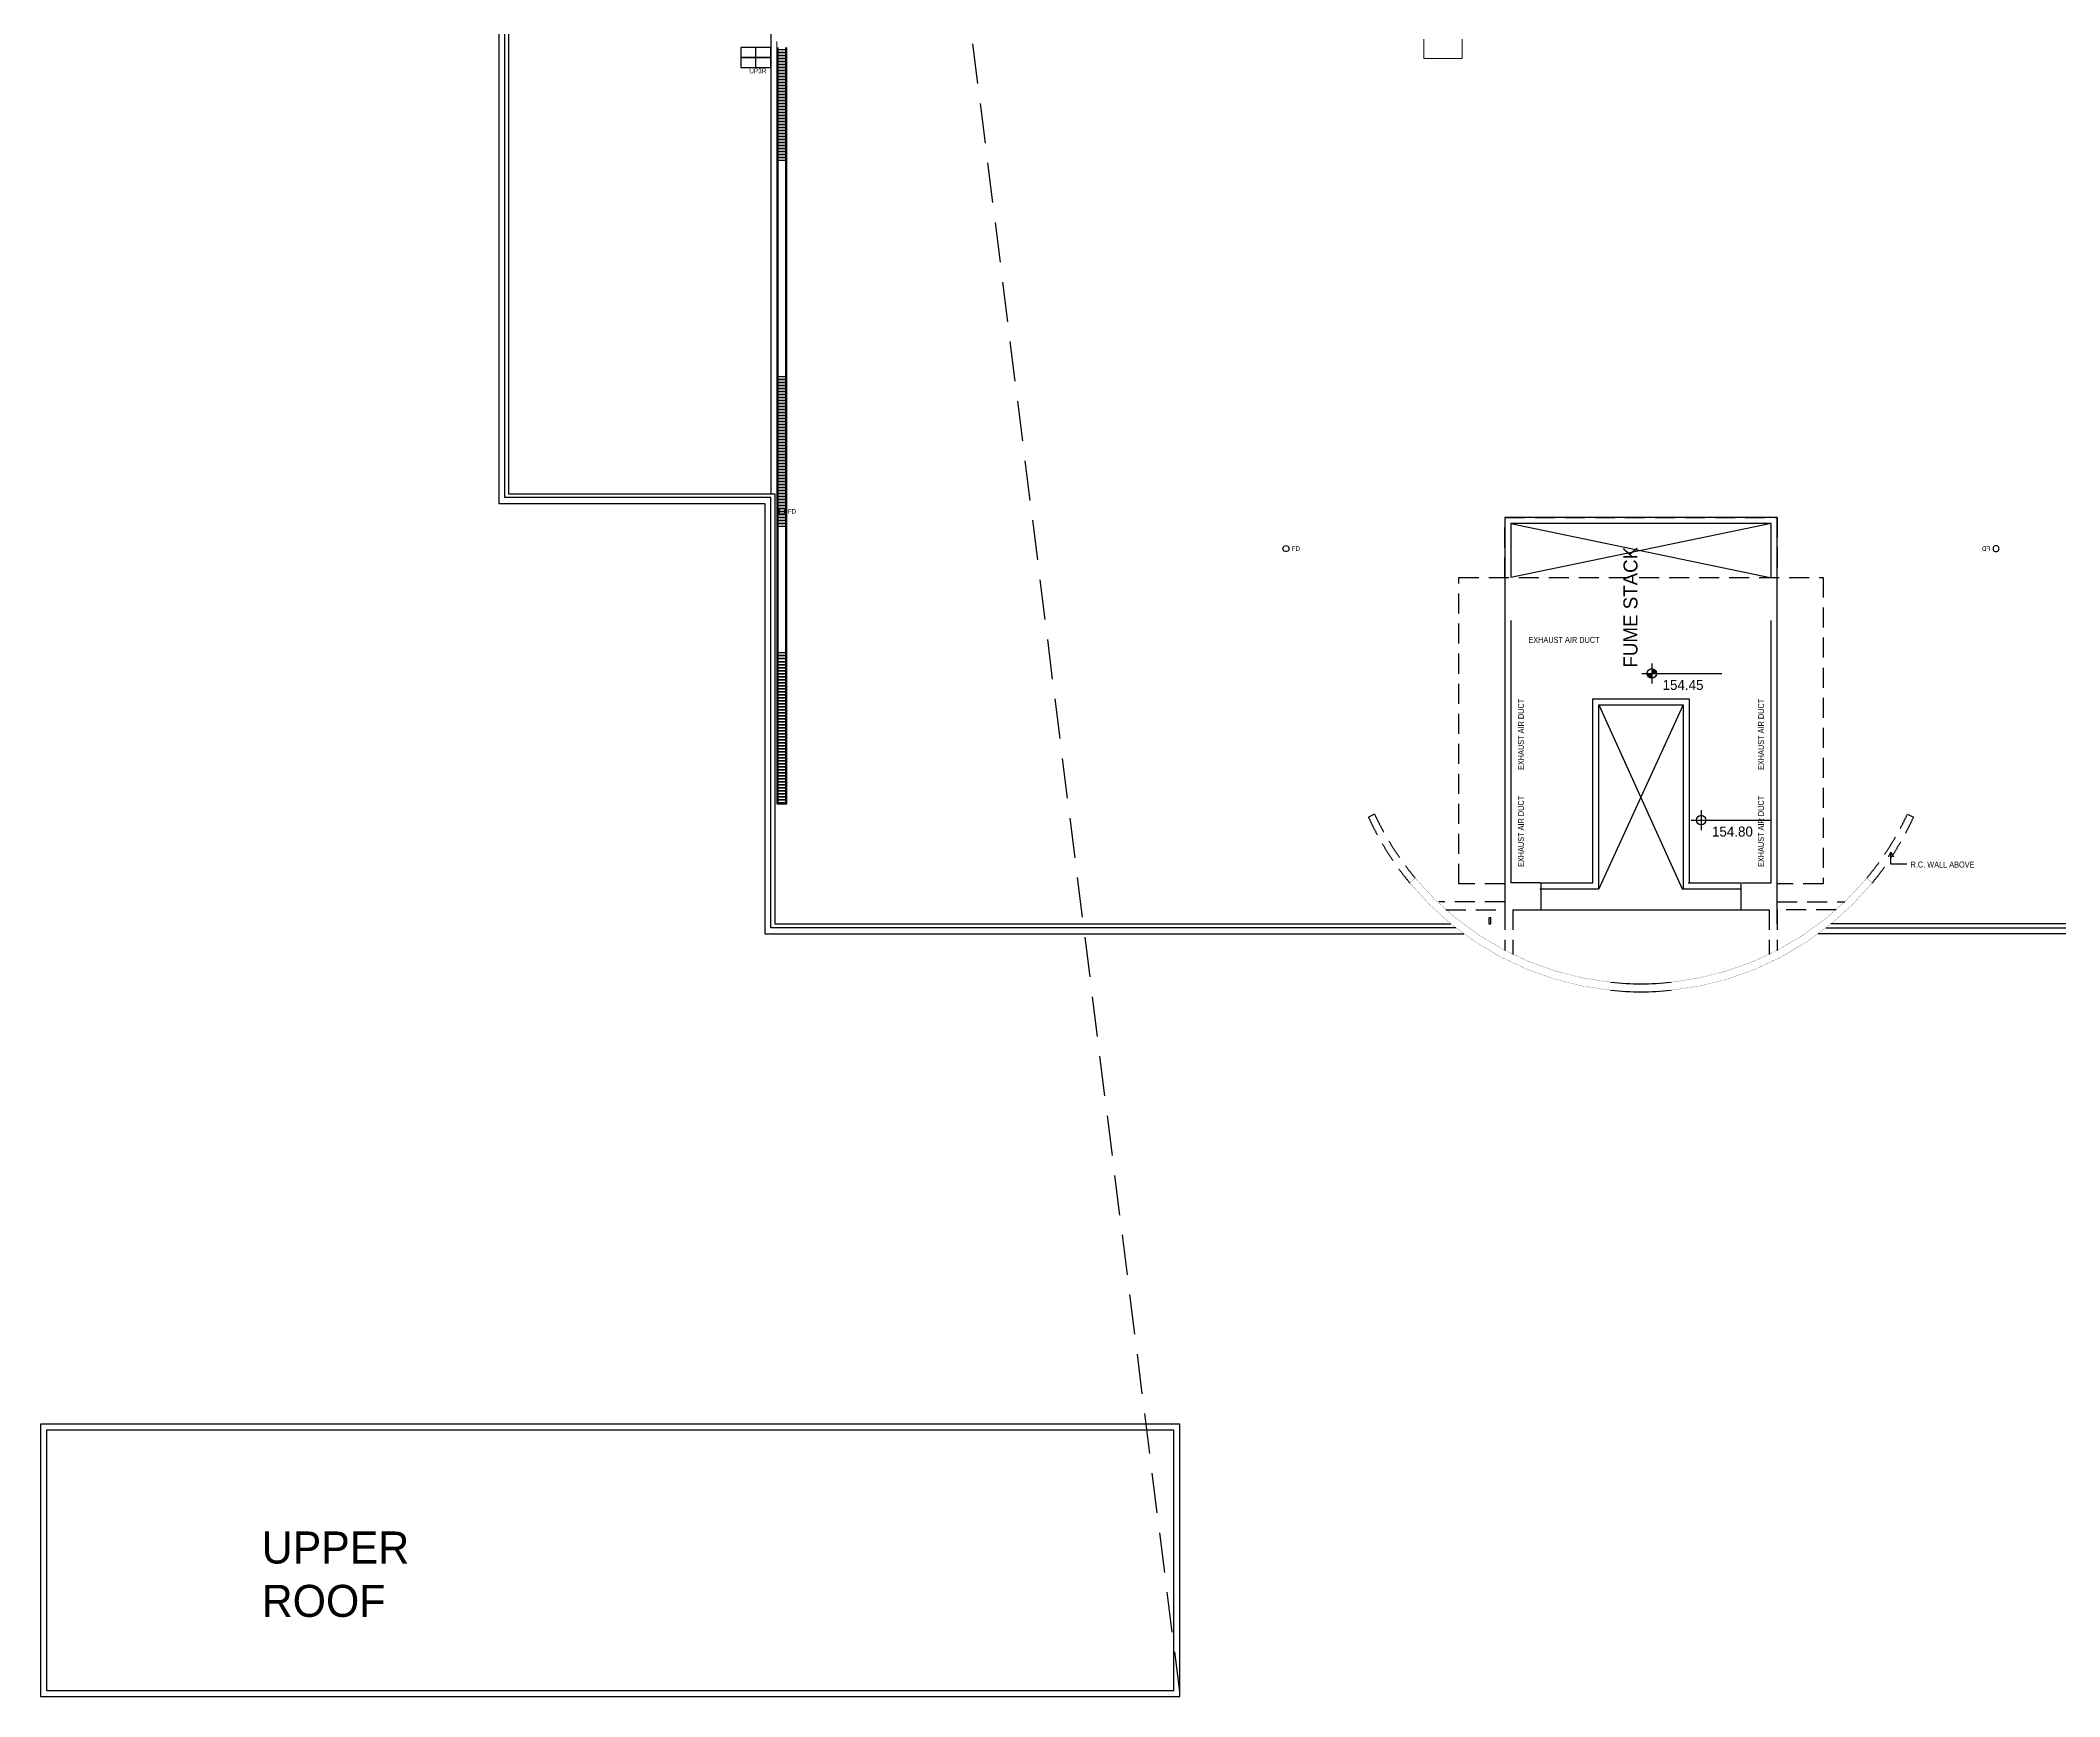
# Model space of a CAD drawing. Header units: millimetres. Extents: x -68474 to 329073, y -131063 to 73864.
# Drawn here: x 139991 to 190464, y -131063 to -89675 of the extents above; entities that cross this region are included whole.
import ezdxf

# ---------------------------------------------------------------- set-up
doc = ezdxf.new("R2010")
doc.units = ezdxf.units.MM
doc.header["$LTSCALE"] = 2000
doc.header["$MEASUREMENT"] = 0
doc.linetypes.add('DASHED', pattern=[0.75, 0.5, -0.25])
doc.linetypes.add('s5157a$0$HIDDEN', pattern=[0.375, 0.25, -0.125])
doc.layers.add('A-DETL-1', color=255, linetype='Continuous', lineweight=5)
doc.layers.add('A-DETL-MBND-1', color=5, linetype='Continuous', lineweight=15)
doc.layers.add('AR-WALL', color=137, linetype='Continuous')
doc.layers.add('PDR51', color=4, linetype='Continuous')
doc.styles.add('s5157a$0$STANDARD', font='txt')

msp = doc.modelspace()

# ---------------------------------------------------------------- linework, layer by layer
at = {"layer": 'A-DETL-1'}
for p, q in [((174570.4, -89644.7), (174570.4, -90131)), ((175529.7, -90131), (175529.7, -89644.7)), ((174570.4, -90131), (175529.7, -90131))]:
    msp.add_line(p, q, dxfattribs=at)
at = {"layer": 'A-DETL-MBND-1'}
msp.add_line((158400.3, -90985.9), (158400.3, -89700), dxfattribs=at)
at = {"layer": 'AR-WALL', "linetype": 'DASHED'}
msp.add_line((158250.2, -49575), (168476.5, -131062.5), dxfattribs=at)
at = {"layer": 'AR-WALL', "linetype": 'Continuous'}
for p, q in [((158250.2, -88650), (158250.4, -101005)), ((157875.2, -90350), (157875.2, -89850)), ((183400.2, -101600), (176600.2, -101600)), ((176600.3, -101600), (176600.3, -111750)), ((183400.3, -111750), (183400.3, -101600)), ((178800.2, -110729.9), (178800.2, -106125)), ((178800.2, -106125), (181200.2, -106125)), ((178950.2, -110879.9), (178950.2, -106275)), ((178950.2, -106275), (181050.2, -106275)), ((181050.2, -106275), (181050.2, -110879.9)), ((181200.2, -106125), (181200.2, -110729.9)), ((176600.2, -110750), (176600.2, -111330)), ((177475.3, -110729.9), (178800.3, -110729.9)), ((177475.3, -110879.9), (178950.3, -110879.9)), ((177500.2, -110729.9), (177500.2, -111400)), ((181025.2, -110879.9), (182500.2, -110879.9)), ((181175.2, -110729.9), (182500.2, -110729.9)), ((182500.2, -111400), (182500.2, -110729.9)), ((183400.2, -111575), (183400.2, -110750)), ((176800.2, -111400), (183199.8, -111400))]:
    msp.add_line(p, q, dxfattribs=at)
at = {"layer": 'AR-WALL'}
for p, q in [((180269.5, -105244.2), (180269.5, -105744.2)), ((180019.5, -105494.2), (182019.5, -105494.2)), ((181504.4, -108909.9), (181504.4, -109409.9)), ((181254.4, -109159.9), (183254.4, -109159.9)), ((177475.3, -110729.9), (176750.3, -110729.9)), ((182525.3, -110729.9), (183250.3, -110729.9))]:
    msp.add_line(p, q, dxfattribs=at)
at = {"layer": 'AR-WALL', "linetype": 's5157a$0$HIDDEN'}
for p, q in [((173341.4, -109011.9), (173186, -109083.4)), ((186658.8, -109012), (186814.2, -109083.5)), ((176600.3, -111200), (174950, -111200)), ((176800.2, -111400), (176800.2, -112516.9)), ((183199.8, -111400), (183199.8, -112516.9)), ((183400.3, -111200), (185092.5, -111200))]:
    msp.add_line(p, q, dxfattribs=at)
at = {"layer": 'AR-WALL', "linetype": 'Continuous'}
for points in [[(208549.9, -87000), (208549.6, -101250), (201900, -101250), (201900, -112000), (184432.7, -112000)], [(151449.7, -88650), (151450.6, -101250), (158100.2, -101250), (158100, -112000), (175567.5, -112000)], [(175369.8, -111850), (158250.2, -111850), (158250.2, -101100), (151600.6, -101100), (151599.7, -88650), (157050.2, -88650), (157050.2, -88650), (157050.2, -88745), (157050.2, -88745), (151694.7, -88745), (151695.6, -101005), (158345.2, -101005), (158345.2, -111755), (175245.1, -111755)], [(184630.4, -111850), (201750, -111850), (201750, -101100), (201655, -101100), (201655, -111755), (184749, -111755)], [(183250.2, -103100), (183250.2, -101750), (176750.2, -101750), (176750.2, -103100)], [(176750.3, -104175), (176750.3, -110729.9)], [(183250.3, -110729.9), (183250.3, -104175)], [(186183.9, -110079.5), (186246.3, -109957.8), (186309.4, -110079.5)], [(186646.3, -110257.8), (186246.3, -110257.8), (186246.3, -109957.8)]]:
    msp.add_lwpolyline(points, dxfattribs=at)
for points in [[(157500.2, -90100), (158250.2, -90100), (158250.2, -89850), (157500.2, -89850)], [(157500.2, -90350), (158250.2, -90350), (158250.2, -90100), (157500.2, -90100)], [(176200.2, -111750), (176250.2, -111750), (176250.2, -111600), (176200.2, -111600)]]:
    msp.add_lwpolyline(points, close=True, dxfattribs=at)
at = {"layer": 'AR-WALL', "linetype": 's5157a$0$HIDDEN'}
for points in [[(176600.2, -103100), (176600.2, -101600), (183400.2, -101600), (183400.2, -103100)], [(176600.3, -110750), (175450.2, -110750), (175450.2, -103100), (184550.2, -103100), (184550.2, -110750), (183400.3, -110750)], [(175124.4, -111400), (176600.2, -111400), (176600.2, -112416.4)], [(184875.6, -111400), (183399.8, -111400), (183399.8, -112416.4)]]:
    msp.add_lwpolyline(points, dxfattribs=at)
at = {"layer": 'AR-WALL', "linetype": 'Continuous', "const_width": 5}
for points in [[(176750.3, -104175), (177400.3, -104175), (177400.3, -103100), (176750.2, -103100)], [(183250.3, -103100), (182600.2, -103100), (182600.3, -104175), (183250.3, -104175)], [(174218.5, -110727.4), (174358.8, -110611.5)], [(185781.7, -110727.4), (185641.4, -110611.5)], [(179250.1, -113412.4), (179250.1, -113211.6)], [(180750.1, -113412.4), (180750.1, -113211.6)]]:
    msp.add_lwpolyline(points, dxfattribs=at)
for points in [[(174218.5, -110727.4, 0.197523), (179250.1, -113412.4, 0.197523)], [(174358.8, -110611.5, 0.195628), (179250.1, -113211.6, 0.195628)], [(180750.1, -113211.6, 0.195628), (185641.4, -110611.5, 0.195628)], [(180750.1, -113412.4, 0.197523), (185781.7, -110727.4, 0.197523)]]:
    msp.add_lwpolyline(points, format="xyb", dxfattribs=at)
at = {"layer": 'AR-WALL'}
for points in [[(139990.6, -131062.5), (168476.5, -131062.5), (168476.5, -124256.7), (139990.6, -124256.7)], [(140140.6, -130912.5), (168326.5, -130912.5), (168326.5, -124406.7), (140140.6, -124406.7)]]:
    msp.add_lwpolyline(points, close=True, dxfattribs=at)
for centre in [(180269.5, -105494.2), (181504.4, -109159.9)]:
    msp.add_circle(centre, 120, dxfattribs=at)
at = {"layer": 'AR-WALL', "linetype": 's5157a$0$HIDDEN'}
for centre, radius, start, end in [((180000.1, -105900), 7350, 205.04873, 219.86795), ((180000.1, -105900), 7350, 320.13205, 334.95056), ((180000.1, -105950), 7500, 204.69527, 219.5673), ((180000.1, -105950), 7500, 320.4327, 335.30447)]:
    msp.add_arc(centre, radius, start, end, dxfattribs=at)
at = {"layer": 'AR-WALL', "linetype": 'Continuous'}
for centre, radius, start, end in [((180000.1, -105900), 7350, 264.1433, 275.8567), ((180000.1, -105950), 7500, 264.26083, 275.73917)]:
    msp.add_arc(centre, radius, start, end, dxfattribs=at)
for points in [[(180269.5, -105374.2), (180269.5, -105494.2), (180354.4, -105409.4)], [(180389.5, -105494.2), (180354.4, -105409.4), (180269.5, -105494.2)], [(180149.5, -105494.2), (180184.7, -105579.1), (180269.5, -105494.2)], [(180269.5, -105614.2), (180269.5, -105494.2), (180184.7, -105579.1)]]:
    msp.add_solid(points, dxfattribs=at)
at = {"layer": 'PDR51', "linetype": 'Continuous'}
for p, q in [((176750.2, -101750), (183225.2, -103100)), ((183250.2, -101750), (176750.2, -103100)), ((178950.2, -106275), (181025.2, -110879.9)), ((181050.2, -106275), (178950.3, -110879.9))]:
    msp.add_line(p, q, dxfattribs=at)
for points in [[(158400.2, -89850.5), (158400.2, -108750), (158650.2, -108750), (158650.2, -89850.5)], [(158425.2, -89850.5), (158425.2, -108725), (158625.2, -108725), (158625.2, -89850.5)]]:
    msp.add_lwpolyline(points, dxfattribs=at)
for points in [[(158425.2, -89900), (158625.2, -89900), (158625.2, -89975), (158425.2, -89975)], [(158425.2, -89975), (158625.2, -89975), (158625.2, -90050), (158425.2, -90050)], [(158425.2, -90050), (158625.2, -90050), (158625.2, -90125), (158425.2, -90125)], [(158425.2, -90125), (158625.2, -90125), (158625.2, -90200), (158425.2, -90200)], [(158425.2, -90200), (158625.2, -90200), (158625.2, -90275), (158425.2, -90275)], [(158425.2, -90275), (158625.2, -90275), (158625.2, -90350), (158425.2, -90350)], [(158425.2, -90350), (158625.2, -90350), (158625.2, -90425), (158425.2, -90425)], [(158425.2, -90425), (158625.2, -90425), (158625.2, -90500), (158425.2, -90500)], [(158425.2, -90500), (158625.2, -90500), (158625.2, -90575), (158425.2, -90575)], [(158425.2, -90575), (158625.2, -90575), (158625.2, -90650), (158425.2, -90650)], [(158425.2, -90650), (158625.2, -90650), (158625.2, -90725), (158425.2, -90725)], [(158425.2, -90725), (158625.2, -90725), (158625.2, -90800), (158425.2, -90800)], [(158425.2, -90800), (158625.2, -90800), (158625.2, -90875), (158425.2, -90875)], [(158425.2, -90875), (158625.2, -90875), (158625.2, -90950), (158425.2, -90950)], [(158425.2, -90950), (158625.2, -90950), (158625.2, -91025), (158425.2, -91025)], [(158425.2, -91025), (158625.2, -91025), (158625.2, -91100), (158425.2, -91100)], [(158425.2, -91100), (158625.2, -91100), (158625.2, -91175), (158425.2, -91175)], [(158425.2, -91175), (158625.2, -91175), (158625.2, -91250), (158425.2, -91250)], [(158425.2, -91250), (158625.2, -91250), (158625.2, -91325), (158425.2, -91325)], [(158425.2, -91325), (158625.2, -91325), (158625.2, -91400), (158425.2, -91400)], [(158425.2, -91400), (158625.2, -91400), (158625.2, -91475), (158425.2, -91475)], [(158425.2, -91475), (158625.2, -91475), (158625.2, -91550), (158425.2, -91550)], [(158425.2, -91550), (158625.2, -91550), (158625.2, -91625), (158425.2, -91625)], [(158425.2, -91625), (158625.2, -91625), (158625.2, -91700), (158425.2, -91700)], [(158425.2, -91700), (158625.2, -91700), (158625.2, -91775), (158425.2, -91775)], [(158425.2, -91775), (158625.2, -91775), (158625.2, -91850), (158425.2, -91850)], [(158425.2, -91850), (158625.2, -91850), (158625.2, -91925), (158425.2, -91925)], [(158425.2, -91925), (158625.2, -91925), (158625.2, -92000), (158425.2, -92000)], [(158425.2, -92000), (158625.2, -92000), (158625.2, -92075), (158425.2, -92075)], [(158425.2, -92075), (158625.2, -92075), (158625.2, -92150), (158425.2, -92150)], [(158425.2, -92150), (158625.2, -92150), (158625.2, -92225), (158425.2, -92225)], [(158425.2, -92225), (158625.2, -92225), (158625.2, -92300), (158425.2, -92300)], [(158425.2, -92300), (158625.2, -92300), (158625.2, -92375), (158425.2, -92375)], [(158425.2, -92375), (158625.2, -92375), (158625.2, -92450), (158425.2, -92450)], [(158425.2, -92450), (158625.2, -92450), (158625.2, -92525), (158425.2, -92525)], [(158425.2, -92525), (158625.2, -92525), (158625.2, -92600), (158425.2, -92600)], [(158425.2, -92600), (158625.2, -92600), (158625.2, -92675), (158425.2, -92675)], [(158425.2, -98075), (158625.2, -98075), (158625.2, -98150), (158425.2, -98150)], [(158425.2, -98150), (158625.2, -98150), (158625.2, -98225), (158425.2, -98225)], [(158425.2, -98225), (158625.2, -98225), (158625.2, -98300), (158425.2, -98300)], [(158425.2, -98300), (158625.2, -98300), (158625.2, -98375), (158425.2, -98375)], [(158425.2, -98375), (158625.2, -98375), (158625.2, -98450), (158425.2, -98450)], [(158425.2, -98450), (158625.2, -98450), (158625.2, -98525), (158425.2, -98525)], [(158425.2, -98525), (158625.2, -98525), (158625.2, -98600), (158425.2, -98600)], [(158425.2, -98600), (158625.2, -98600), (158625.2, -98675), (158425.2, -98675)], [(158425.2, -98675), (158625.2, -98675), (158625.2, -98750), (158425.2, -98750)], [(158425.2, -98750), (158625.2, -98750), (158625.2, -98825), (158425.2, -98825)], [(158425.2, -98825), (158625.2, -98825), (158625.2, -98900), (158425.2, -98900)], [(158425.2, -98900), (158625.2, -98900), (158625.2, -98975), (158425.2, -98975)], [(158425.2, -98975), (158625.2, -98975), (158625.2, -99050), (158425.2, -99050)], [(158425.2, -99050), (158625.2, -99050), (158625.2, -99125), (158425.2, -99125)], [(158425.2, -99125), (158625.2, -99125), (158625.2, -99200), (158425.2, -99200)], [(158425.2, -99200), (158625.2, -99200), (158625.2, -99275), (158425.2, -99275)], [(158425.2, -99275), (158625.2, -99275), (158625.2, -99350), (158425.2, -99350)], [(158425.2, -99350), (158625.2, -99350), (158625.2, -99425), (158425.2, -99425)], [(158425.2, -99425), (158625.2, -99425), (158625.2, -99500), (158425.2, -99500)], [(158425.2, -99500), (158625.2, -99500), (158625.2, -99575), (158425.2, -99575)], [(158425.2, -99575), (158625.2, -99575), (158625.2, -99650), (158425.2, -99650)], [(158425.2, -99650), (158625.2, -99650), (158625.2, -99725), (158425.2, -99725)], [(158425.2, -99725), (158625.2, -99725), (158625.2, -99800), (158425.2, -99800)], [(158425.2, -99800), (158625.2, -99800), (158625.2, -99875), (158425.2, -99875)], [(158425.2, -99875), (158625.2, -99875), (158625.2, -99950), (158425.2, -99950)], [(158425.2, -99950), (158625.2, -99950), (158625.2, -100025), (158425.2, -100025)], [(158425.2, -100025), (158625.2, -100025), (158625.2, -100100), (158425.2, -100100)], [(158425.2, -100100), (158625.2, -100100), (158625.2, -100175), (158425.2, -100175)], [(158425.2, -100175), (158625.2, -100175), (158625.2, -100250), (158425.2, -100250)], [(158425.2, -100250), (158625.2, -100250), (158625.2, -100325), (158425.2, -100325)], [(158425.2, -100325), (158625.2, -100325), (158625.2, -100400), (158425.2, -100400)], [(158425.2, -100400), (158625.2, -100400), (158625.2, -100475), (158425.2, -100475)], [(158425.2, -100475), (158625.2, -100475), (158625.2, -100550), (158425.2, -100550)], [(158425.2, -100550), (158625.2, -100550), (158625.2, -100625), (158425.2, -100625)], [(158425.2, -100625), (158625.2, -100625), (158625.2, -100700), (158425.2, -100700)], [(158425.2, -100700), (158625.2, -100700), (158625.2, -100775), (158425.2, -100775)], [(158425.2, -100775), (158625.2, -100775), (158625.2, -100850), (158425.2, -100850)], [(158425.2, -100850), (158625.2, -100850), (158625.2, -100925), (158425.2, -100925)], [(158425.2, -100925), (158625.2, -100925), (158625.2, -101000), (158425.2, -101000)], [(158425.2, -101000), (158625.2, -101000), (158625.2, -101075), (158425.2, -101075)], [(158425.2, -101075), (158625.2, -101075), (158625.2, -101150), (158425.2, -101150)], [(158425.2, -101150), (158625.2, -101150), (158625.2, -101225), (158425.2, -101225)], [(158425.2, -101225), (158625.2, -101225), (158625.2, -101300), (158425.2, -101300)], [(158425.2, -101300), (158625.2, -101300), (158625.2, -101375), (158425.2, -101375)], [(158425.2, -101375), (158625.2, -101375), (158625.2, -101450), (158425.2, -101450)], [(158425.2, -101450), (158625.2, -101450), (158625.2, -101525), (158425.2, -101525)], [(158425.2, -101525), (158625.2, -101525), (158625.2, -101600), (158425.2, -101600)], [(158425.2, -101600), (158625.2, -101600), (158625.2, -101675), (158425.2, -101675)], [(158425.2, -101675), (158625.2, -101675), (158625.2, -101750), (158425.2, -101750)], [(158425.2, -101750), (158625.2, -101750), (158625.2, -101825), (158425.2, -101825)], [(158425.2, -104975), (158625.2, -104975), (158625.2, -105050), (158425.2, -105050)], [(158425.2, -105050), (158625.2, -105050), (158625.2, -105125), (158425.2, -105125)], [(158425.2, -105125), (158625.2, -105125), (158625.2, -105200), (158425.2, -105200)], [(158425.2, -105200), (158625.2, -105200), (158625.2, -105275), (158425.2, -105275)], [(158425.2, -105275), (158625.2, -105275), (158625.2, -105350), (158425.2, -105350)], [(158425.2, -105350), (158625.2, -105350), (158625.2, -105425), (158425.2, -105425)], [(158425.2, -105425), (158625.2, -105425), (158625.2, -105500), (158425.2, -105500)], [(158425.2, -105500), (158625.2, -105500), (158625.2, -105575), (158425.2, -105575)], [(158425.2, -105575), (158625.2, -105575), (158625.2, -105650), (158425.2, -105650)], [(158425.2, -105650), (158625.2, -105650), (158625.2, -105725), (158425.2, -105725)], [(158425.2, -105725), (158625.2, -105725), (158625.2, -105800), (158425.2, -105800)], [(158425.2, -105800), (158625.2, -105800), (158625.2, -105875), (158425.2, -105875)], [(158425.2, -105875), (158625.2, -105875), (158625.2, -105950), (158425.2, -105950)], [(158425.2, -105950), (158625.2, -105950), (158625.2, -106025), (158425.2, -106025)], [(158425.2, -106025), (158625.2, -106025), (158625.2, -106100), (158425.2, -106100)], [(158425.2, -106100), (158625.2, -106100), (158625.2, -106175), (158425.2, -106175)], [(158425.2, -106175), (158625.2, -106175), (158625.2, -106250), (158425.2, -106250)], [(158425.2, -106250), (158625.2, -106250), (158625.2, -106325), (158425.2, -106325)], [(158425.2, -106325), (158625.2, -106325), (158625.2, -106400), (158425.2, -106400)], [(158425.2, -106400), (158625.2, -106400), (158625.2, -106475), (158425.2, -106475)], [(158425.2, -106475), (158625.2, -106475), (158625.2, -106550), (158425.2, -106550)], [(158425.2, -106550), (158625.2, -106550), (158625.2, -106625), (158425.2, -106625)], [(158425.2, -106625), (158625.2, -106625), (158625.2, -106700), (158425.2, -106700)], [(158425.2, -106700), (158625.2, -106700), (158625.2, -106775), (158425.2, -106775)], [(158425.2, -106775), (158625.2, -106775), (158625.2, -106850), (158425.2, -106850)], [(158425.2, -106850), (158625.2, -106850), (158625.2, -106925), (158425.2, -106925)], [(158425.2, -106925), (158625.2, -106925), (158625.2, -107000), (158425.2, -107000)], [(158425.2, -107000), (158625.2, -107000), (158625.2, -107075), (158425.2, -107075)], [(158425.2, -107075), (158625.2, -107075), (158625.2, -107150), (158425.2, -107150)], [(158425.2, -107150), (158625.2, -107150), (158625.2, -107225), (158425.2, -107225)], [(158425.2, -107225), (158625.2, -107225), (158625.2, -107300), (158425.2, -107300)], [(158425.2, -107300), (158625.2, -107300), (158625.2, -107375), (158425.2, -107375)], [(158425.2, -107375), (158625.2, -107375), (158625.2, -107450), (158425.2, -107450)], [(158425.2, -107450), (158625.2, -107450), (158625.2, -107525), (158425.2, -107525)], [(158425.2, -107525), (158625.2, -107525), (158625.2, -107600), (158425.2, -107600)], [(158425.2, -107600), (158625.2, -107600), (158625.2, -107675), (158425.2, -107675)], [(158425.2, -107675), (158625.2, -107675), (158625.2, -107750), (158425.2, -107750)], [(158425.2, -107750), (158625.2, -107750), (158625.2, -107825), (158425.2, -107825)], [(158425.2, -107825), (158625.2, -107825), (158625.2, -107900), (158425.2, -107900)], [(158425.2, -107900), (158625.2, -107900), (158625.2, -107975), (158425.2, -107975)], [(158425.2, -107975), (158625.2, -107975), (158625.2, -108050), (158425.2, -108050)], [(158425.2, -108050), (158625.2, -108050), (158625.2, -108125), (158425.2, -108125)], [(158425.2, -108125), (158625.2, -108125), (158625.2, -108200), (158425.2, -108200)], [(158425.2, -108200), (158625.2, -108200), (158625.2, -108275), (158425.2, -108275)], [(158425.2, -108275), (158625.2, -108275), (158625.2, -108350), (158425.2, -108350)], [(158425.2, -108350), (158625.2, -108350), (158625.2, -108425), (158425.2, -108425)], [(158425.2, -108425), (158625.2, -108425), (158625.2, -108500), (158425.2, -108500)], [(158425.2, -108500), (158625.2, -108500), (158625.2, -108575), (158425.2, -108575)], [(158425.2, -108575), (158625.2, -108575), (158625.2, -108650), (158425.2, -108650)], [(158425.2, -108650), (158625.2, -108650), (158625.2, -108725), (158425.2, -108725)]]:
    msp.add_lwpolyline(points, close=True, dxfattribs=at)
for centre in [(158526.8, -101442), (171125.1, -102374.9)]:
    msp.add_ellipse(centre, major_axis=(53, 53), ratio=1, start_param=5.497787143781951, end_param=11.78097245096154, dxfattribs=at)
at = {"layer": 'PDR51', "linetype": 'Continuous', "extrusion": (0, 0, -1)}
msp.add_ellipse((188874.9, -102374.9), major_axis=(-53, 53), ratio=1, start_param=5.497787143781951, end_param=11.78097245096154, dxfattribs=at)

# ---------------------------------------------------------------- texts
at = {"layer": 'AR-WALL', "linetype": 's5157a$0$HIDDEN', "style": 's5157a$0$STANDARD', "width": 0.8}
msp.add_text('UP3R', height=120, dxfattribs=at).set_placement((157711.4, -90498.2))
at = {"layer": 'AR-WALL', "linetype": 'Continuous', "style": 's5157a$0$STANDARD', "width": 0.8}
for s, p in [('EXHAUST AIR DUCT', (177184.5, -104730.5)), ('R.C. WALL ABOVE', (186737.9, -110344.8))]:
    msp.add_text(s, height=150, dxfattribs=at).set_placement(p)
for p in [(177075, -107907.6), (183075, -107907.6), (177075, -110332.6), (183075, -110332.6)]:
    msp.add_text('EXHAUST AIR DUCT', height=150, rotation=90, dxfattribs=at).set_placement(p)
at = {"layer": 'AR-WALL', "insert": (179916.9, -105347.5), "char_height": 350, "width": 5069, "attachment_point": 7, "rotation": 90, "style": 's5157a$0$STANDARD'}
msp.add_mtext('FUME STACK', dxfattribs=at)
at = {"layer": 'AR-WALL', "attachment_point": 1, "style": 's5157a$0$STANDARD'}
for s, insert, char_height, width in [('154.45', (180539.4, -105655.4), 250, 2602), ('154.80', (181774.3, -109321), 250, 2602), ('UPPER ROOF', (145524.6, -126936.5), 800, 4532)]:
    msp.add_mtext(s, dxfattribs=dict(at, insert=insert, char_height=char_height, width=width))
at = {"layer": 'PDR51', "linetype": 'Continuous', "style": 's5157a$0$STANDARD', "width": 0.8}
for p in [(158676.8, -101498.3), (171275.1, -102431.2)]:
    msp.add_text('FD', height=112.5, dxfattribs=at).set_placement(p)
at = {"layer": 'PDR51', "linetype": 'Continuous', "style": 's5157a$0$STANDARD', "text_generation_flag": 4, "width": 0.8}
msp.add_text('FD', height=112.5, rotation=180, dxfattribs=at).set_placement((188724.9, -102431.2))

doc.saveas('drawing.dxf')
